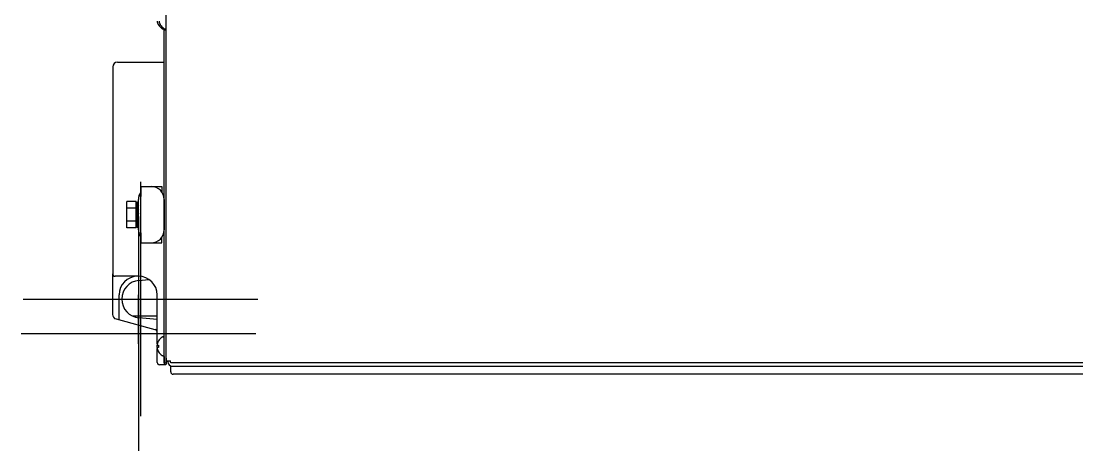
# Model space of a CAD drawing. Header units: millimetres. Extents: x 1025 to 6152, y 3757 to 7264.
# Drawn here: x 5251.4 to 5701.5, y 5578.7 to 5762 of the extents above; entities that cross this region are included whole.
import ezdxf

# ---------------------------------------------------------------- set-up
doc = ezdxf.new("R2010")
doc.units = ezdxf.units.MM
doc.header["$LTSCALE"] = 346.5
doc.layers.get('0').update_dxf_attribs({"linetype": 'CONTINUOUS'})

msp = doc.modelspace()

# ---------------------------------------------------------------- linework, layer by layer
at = {"color": 7, "linetype": 'Continuous'}
for p, q in [((5313.16, 5616.3), (5313.16, 6092.9)), ((5309.91, 5760.4), (5309.88, 5760.4)), ((5310.71, 5760.4), (5310.68, 5760.4)), ((5311.76, 5758.7), (5311.96, 5758.7)), ((5312.36, 5616.3), (5312.36, 5758.75)), ((5312.36, 5758.2), (5313.16, 5758.2)), ((5312.56, 5758.7), (5312.76, 5758.7)), ((5292.39, 5744.45), (5308.36, 5744.45)), ((5308.36, 5744.45), (5312.36, 5744.45)), ((5290.39, 5742.45), (5290.39, 5654.2)), ((5302.36, 5691.45), (5302.36, 5687.17)), ((5302.36, 5691.45), (5311.36, 5691.45)), ((5311.36, 5691.45), (5311.36, 5689.11)), ((5296.36, 5673.8), (5296.36, 5685.1)), ((5300.36, 5685.1), (5296.36, 5685.1)), ((5300.36, 5673.8), (5300.36, 5685.1)), ((5300.37, 5684.8), (5301.35, 5684.8)), ((5301.36, 5672.95), (5301.36, 5685.95)), ((5302.36, 5687.17), (5301.55, 5687.39)), ((5312.36, 5685.95), (5312.36, 5672.95)), ((5300.36, 5682.27), (5296.36, 5682.27)), ((5300.44, 5682.45), (5300.36, 5682.45)), ((5300.84, 5684.75), (5300.37, 5684.69)), ((5300.37, 5684.69), (5300.88, 5684.2)), ((5300.37, 5684.26), (5300.45, 5684.34)), ((5300.84, 5684.05), (5300.37, 5683.94)), ((5300.37, 5683.94), (5300.88, 5683.04)), ((5300.37, 5683.15), (5300.54, 5683.45)), ((5300.84, 5682.81), (5300.37, 5682.66)), ((5300.37, 5682.66), (5300.88, 5681.44)), ((5300.38, 5682.6), (5300.37, 5682.66)), ((5300.84, 5681.15), (5300.37, 5680.99)), ((5300.37, 5680.99), (5300.88, 5679.6)), ((5300.61, 5682.73), (5300.61, 5683.01)), ((5300.61, 5682.73), (5300.61, 5682.93)), ((5300.61, 5681.72), (5300.61, 5681.07)), ((5300.61, 5681.07), (5300.61, 5681.72)), ((5300.75, 5682.8), (5300.79, 5682.86)), ((5300.84, 5684.75), (5301.35, 5684.26)), ((5300.84, 5684.05), (5301.35, 5683.15)), ((5300.84, 5682.81), (5301.35, 5681.59)), ((5300.84, 5681.15), (5301.35, 5679.77)), ((5301.35, 5684.26), (5300.88, 5684.2)), ((5301.35, 5683.15), (5300.88, 5683.04)), ((5301.35, 5681.59), (5300.88, 5681.44)), ((5301.11, 5681.07), (5300.99, 5681.07)), ((5301.11, 5681.03), (5301.07, 5681.03)), ((5301.11, 5682.46), (5301.09, 5682.46)), ((5301.11, 5682.42), (5301.1, 5682.42)), ((5301.11, 5682.39), (5301.11, 5682.46)), ((5301.11, 5682.42), (5301.11, 5682.45)), ((5301.36, 5682.45), (5301.11, 5682.45)), ((5301.11, 5682.16), (5301.11, 5682.39)), ((5301.11, 5681.03), (5301.11, 5681.07)), ((5301.11, 5680.99), (5301.11, 5681.07)), ((5301.11, 5680.42), (5301.11, 5680.99)), ((5301.35, 5682.66), (5301.21, 5682.7)), ((5301.28, 5682.45), (5301.34, 5682.6)), ((5301.35, 5683.94), (5301.29, 5683.96)), ((5301.34, 5682.6), (5301.35, 5682.66)), ((5300.36, 5676.62), (5296.36, 5676.62)), ((5300.61, 5676.45), (5300.36, 5676.45)), ((5300.84, 5679.3), (5300.37, 5679.13)), ((5300.37, 5679.13), (5300.88, 5677.74)), ((5300.84, 5677.46), (5300.37, 5677.31)), ((5300.37, 5677.31), (5300.88, 5676.09)), ((5300.38, 5676.3), (5300.37, 5676.24)), ((5300.51, 5676.19), (5300.37, 5676.24)), ((5300.84, 5675.86), (5300.37, 5675.75)), ((5300.43, 5676.42), (5300.38, 5676.3)), ((5300.44, 5676.45), (5300.43, 5676.42)), ((5300.61, 5679.45), (5300.61, 5680.24)), ((5300.61, 5679.4), (5300.61, 5680.24)), ((5301.11, 5679.49), (5300.61, 5679.49)), ((5301.11, 5679.45), (5300.61, 5679.45)), ((5300.61, 5679.4), (5300.61, 5679.4)), ((5301.11, 5679.4), (5300.61, 5679.4)), ((5300.61, 5677.87), (5300.61, 5678.47)), ((5300.61, 5677.82), (5300.61, 5678.47)), ((5300.65, 5677.87), (5300.61, 5677.87)), ((5300.73, 5677.82), (5300.61, 5677.82)), ((5300.61, 5676.48), (5300.61, 5676.73)), ((5300.61, 5676.44), (5300.61, 5676.73)), ((5300.62, 5676.48), (5300.61, 5676.48)), ((5300.63, 5676.44), (5300.61, 5676.44)), ((5300.84, 5679.3), (5301.35, 5677.91)), ((5300.84, 5677.46), (5301.35, 5676.24)), ((5300.84, 5675.86), (5301.35, 5674.95)), ((5301.35, 5679.77), (5300.88, 5679.6)), ((5301.35, 5677.91), (5300.88, 5677.74)), ((5301.35, 5676.24), (5300.88, 5676.09)), ((5300.98, 5676.12), (5300.95, 5676.07)), ((5301.11, 5679.45), (5301.11, 5679.5)), ((5301.11, 5679.4), (5301.11, 5679.49)), ((5301.11, 5678.66), (5301.11, 5679.4)), ((5301.11, 5677.82), (5301.11, 5677.17)), ((5301.11, 5676.16), (5301.11, 5675.96)), ((5301.36, 5676.45), (5301.28, 5676.45)), ((5301.34, 5676.3), (5301.35, 5676.24)), ((5300.36, 5673.8), (5296.36, 5673.8)), ((5300.37, 5675.75), (5300.88, 5674.84)), ((5300.43, 5674.94), (5300.37, 5674.95)), ((5300.84, 5674.69), (5300.37, 5674.63)), ((5300.37, 5674.63), (5300.88, 5674.15)), ((5300.84, 5674.1), (5300.37, 5674.1)), ((5300.54, 5675.44), (5300.53, 5675.4)), ((5300.84, 5674.69), (5301.35, 5674.21)), ((5300.84, 5674.1), (5301.35, 5674.1)), ((5301.35, 5674.95), (5300.88, 5674.84)), ((5301.35, 5674.21), (5300.88, 5674.15)), ((5301.24, 5675.29), (5301.16, 5675.49)), ((5301.18, 5675.44), (5301.35, 5675.75)), ((5301.31, 5675.14), (5301.24, 5675.29)), ((5301.27, 5674.55), (5301.35, 5674.63)), ((5302.36, 5671.72), (5301.55, 5671.5)), ((5302.36, 5671.72), (5302.36, 5667.45)), ((5302.36, 5667.45), (5311.36, 5667.45)), ((5311.36, 5667.45), (5311.36, 5669.79)), ((5290.36, 5654.2), (5290.36, 5636.88)), ((5301.36, 5653.2), (5291.39, 5653.2)), ((5301.57, 5651.42), (5305.83, 5651.79)), ((5293.11, 5634.61), (5293.11, 5645.2)), ((5301.36, 5624.3), (5301.36, 5645.2)), ((5309.36, 5624.3), (5309.36, 5645.2)), ((5309.36, 5636.2), (5298.89, 5636.2)), ((5309.36, 5634.8), (5301.57, 5635.48)), ((5291.84, 5634.95), (5309.36, 5630.25)), ((5311.76, 5627.3), (5311.96, 5627.3)), ((5309.36, 5622.8), (5309.36, 5623.8)), ((5309.36, 5623.8), (5309.91, 5623.8)), ((5309.91, 5622.8), (5309.36, 5622.8)), ((5309.36, 5616.45), (5309.36, 5622.3)), ((5309.88, 5625.6), (5309.91, 5625.6)), ((5309.91, 5621), (5309.88, 5621)), ((5311.76, 5619.3), (5311.96, 5619.3)), ((5312.36, 5618.9), (5312.36, 5615.45)), ((5313.16, 5618.3), (5313.16, 5615.7)), ((5312.91, 5615.45), (5310.36, 5615.45)), ((5312.36, 5616.3), (5313.16, 5616.3)), ((5313.16, 5617.1), (5314.94, 5617.1)), ((5313.96, 5616.7), (5313.96, 5617.1)), ((5315.16, 5612.4), (5315.16, 5614.9)), ((5315.16, 5614.9), (5985.36, 5614.9)), ((6009.28, 5616.2), (5315.35, 5616.2)), ((5984.16, 5611.4), (5316.16, 5611.4))]:
    msp.add_line(p, q, dxfattribs=at)
at = {"color": 4}
for p, q in [((5302.27, 5693.45), (5302.27, 5593.45)), ((5252.27, 5643.45), (5352.27, 5643.45))]:
    msp.add_line(p, q, dxfattribs=at)
at = {"color": 1}
for p, q in [((5301.36, 5678.7), (5301.36, 5578.7)), ((5251.36, 5628.7), (5351.36, 5628.7))]:
    msp.add_line(p, q, dxfattribs=at)
at = {"color": 7, "linetype": 'Continuous'}
for points in [[(5300.38, 5682.6), (5300.44, 5682.44), (5300.52, 5682.24)], [(5300.41, 5683.75), (5300.43, 5683.73), (5300.47, 5683.64), (5300.5, 5683.55), (5300.54, 5683.46)], [(5300.5, 5684.24), (5300.51, 5684.23), (5300.52, 5684.21), (5300.53, 5684.18), (5300.54, 5684.16), (5300.55, 5684.13), (5300.56, 5684.11), (5300.57, 5684.09), (5300.58, 5684.06), (5300.58, 5684.04), (5300.59, 5684.02), (5300.59, 5684)], [(5300.52, 5682.24), (5300.57, 5682.06), (5300.6, 5681.89), (5300.61, 5681.72)], [(5300.54, 5683.46), (5300.56, 5683.37), (5300.59, 5683.28)], [(5300.59, 5683.28), (5300.6, 5683.18), (5300.61, 5683.09), (5300.61, 5683.01)], [(5301.18, 5683.45), (5301.24, 5683.61), (5301.31, 5683.75)], [(5301.2, 5676.66), (5301.14, 5676.85), (5301.11, 5677), (5301.11, 5677.17)], [(5301.16, 5675.49), (5301.12, 5675.71), (5301.11, 5675.96)], [(5301.34, 5676.3), (5301.27, 5676.46), (5301.2, 5676.66)], [(5300.53, 5675.4), (5300.49, 5675.32), (5300.46, 5675.24), (5300.42, 5675.16), (5300.41, 5675.14)], [(5301.21, 5674.65), (5301.15, 5674.79), (5301.13, 5674.9)]]:
    msp.add_lwpolyline(points, dxfattribs=at)
for centre, radius, start, end in [((5311.3, 5761.95), 1.95, 178.8459, 180.9258), ((5311.3, 5761.95), 1.95, 180.9261, 181.9964), ((5311.31, 5761.95), 1.96, 181.9964, 183.0228), ((5311.32, 5761.95), 1.97, 183.0233, 184.286), ((5311.33, 5761.95), 1.98, 184.2856, 185.1372), ((5311.35, 5761.95), 2.01, 185.1401, 187.2744), ((5313.86, 5762.84), 4.64, 194.3176, 196.3964), ((5313.89, 5762.85), 4.67, 196.3949, 197.3772), ((5313.9, 5762.86), 4.68, 197.3773, 198.465), ((5313.92, 5762.86), 4.7, 198.4656, 200.5187), ((5312.1, 5761.95), 1.95, 178.8459, 180.9258), ((5312.1, 5761.95), 1.95, 180.9261, 181.9964), ((5312.11, 5761.95), 1.96, 181.9964, 183.0228), ((5312.12, 5761.95), 1.97, 183.0233, 184.286), ((5312.13, 5761.95), 1.98, 184.2856, 185.1372), ((5312.15, 5761.95), 2.01, 185.1401, 187.2744), ((5314.66, 5762.84), 4.64, 194.3176, 196.3964), ((5314.69, 5762.85), 4.67, 196.3949, 197.3772), ((5314.7, 5762.86), 4.68, 197.3773, 198.465), ((5314.72, 5762.86), 4.7, 198.4656, 200.5187), ((5313.93, 5762.87), 4.72, 200.5181, 201.0023), ((5313.94, 5762.87), 4.72, 201.0025, 202.5476), ((5313.94, 5762.87), 4.73, 202.5474, 203.3174), ((5313.95, 5762.88), 4.73, 203.3175, 204.5722), ((5313.95, 5762.88), 4.74, 204.5722, 205.5402), ((5313.96, 5762.88), 4.74, 205.5402, 206.6812), ((5313.96, 5762.88), 4.75, 206.6813, 208.0074), ((5313.96, 5762.88), 4.75, 208.0074, 208.9684), ((5313.97, 5762.88), 4.75, 208.9687, 211.5341), ((5313.98, 5762.9), 4.8, 211.3727, 239.6988), ((5314.73, 5762.87), 4.72, 200.5181, 201.0023), ((5314.74, 5762.87), 4.72, 201.0025, 202.5476), ((5314.74, 5762.87), 4.73, 202.5474, 203.3174), ((5314.75, 5762.88), 4.73, 203.3175, 204.5722), ((5314.75, 5762.88), 4.74, 204.5722, 205.5402), ((5314.76, 5762.88), 4.74, 205.5402, 206.6812), ((5314.76, 5762.88), 4.75, 206.6813, 208.0074), ((5314.76, 5762.88), 4.75, 208.0074, 208.9684), ((5314.77, 5762.88), 4.75, 208.9687, 211.5341), ((5314.78, 5762.9), 4.8, 211.3727, 239.6988), ((5311.76, 5759.1), 0.4, 239.6988, 270), ((5311.96, 5759.1), 0.4, 270, 316.7448), ((5312.56, 5759.1), 0.4, 239.6988, 270), ((5312.76, 5759.1), 0.4, 270, 0), ((5292.39, 5742.45), 2, 90, 180), ((5306.86, 5685.95), 5.5, 0, 90), ((5306.86, 5685.95), 5.5, 144.9032, 180), ((5303.8, 5680.7), 3.7, 145.3341, 145.858), ((5301.1, 5678.56), 0.831, 241.4404, 243.4233), ((5304.56, 5673.55), 4.4, 145.163, 145.448), ((5299.95, 5674.48), 1.42, 17.2937, 19.0364), ((5306.86, 5672.95), 5.5, 180, 215.0968), ((5306.86, 5672.95), 5.5, 270, 0), ((5291.36, 5654.2), 1, 180, 270), ((5291.39, 5654.2), 1, 180, 270), ((5301.11, 5645.2), 8, 90, 180), ((5302.27, 5643.45), 8, 95, 265), ((5301.36, 5645.2), 8, 0, 90), ((5292.36, 5636.88), 2, 180, 255), ((5308.36, 5629.48), 1, 20.2366, 74.9999), ((5308.86, 5629.87), 0.5, 24.9994, 49.9994), ((5313.98, 5623.1), 4.8, 120.3012, 148.6273), ((5311.76, 5626.9), 0.4, 90, 120.3012), ((5311.96, 5626.9), 0.4, 0, 90), ((5311.33, 5624.05), 1.98, 174.8627, 175.7144), ((5311.32, 5624.05), 1.97, 175.714, 176.9766), ((5311.31, 5624.05), 1.96, 176.9771, 178.0037), ((5311.3, 5624.05), 1.95, 178.0037, 179.0738), ((5311.3, 5624.05), 1.95, 179.0741, 181.1541), ((5311.3, 5624.05), 1.95, 181.1545, 182.3767), ((5311.31, 5624.05), 1.96, 182.3765, 183.2159), ((5311.32, 5624.05), 1.97, 183.2167, 184.6016), ((5311.33, 5624.05), 1.98, 184.6009, 185.2558), ((5311.33, 5622.55), 1.98, 174.7442, 175.3991), ((5311.32, 5622.55), 1.97, 175.3984, 176.7833), ((5311.31, 5622.55), 1.96, 176.7841, 177.6235), ((5311.3, 5622.55), 1.96, 177.6234, 178.8455), ((5311.3, 5622.55), 1.95, 178.8459, 180.9258), ((5311.3, 5622.55), 1.95, 180.9261, 181.9964), ((5311.31, 5622.55), 1.96, 181.9964, 183.0228), ((5311.32, 5622.55), 1.97, 183.0233, 184.286), ((5311.33, 5622.55), 1.98, 184.2856, 185.1372), ((5313.86, 5623.15), 4.64, 163.6036, 165.6824), ((5311.35, 5624.04), 2.01, 172.7256, 174.8598), ((5311.35, 5624.05), 2.01, 185.2585, 187.2741), ((5311.35, 5622.54), 2.01, 172.7259, 174.7415), ((5311.35, 5622.55), 2.01, 185.1401, 187.2744), ((5313.86, 5623.44), 4.64, 194.3176, 196.3964), ((5313.89, 5623.14), 4.67, 162.6228, 163.6051), ((5313.89, 5623.45), 4.67, 196.3949, 197.3772), ((5313.9, 5623.14), 4.68, 161.535, 162.6227), ((5313.9, 5623.46), 4.68, 197.3773, 198.465), ((5313.92, 5623.13), 4.7, 159.4813, 161.5344), ((5313.92, 5623.46), 4.7, 198.4656, 200.5187), ((5313.93, 5623.13), 4.72, 158.9977, 159.4819), ((5313.93, 5623.47), 4.72, 200.5181, 201.0023), ((5313.94, 5623.12), 4.72, 157.4524, 158.9975), ((5313.94, 5623.47), 4.72, 201.0025, 202.5476), ((5313.94, 5623.12), 4.73, 156.6826, 157.4526), ((5313.95, 5623.12), 4.73, 155.4278, 156.6825), ((5313.95, 5623.12), 4.74, 154.4598, 155.4278), ((5313.96, 5623.12), 4.74, 153.3188, 154.4598), ((5313.96, 5623.11), 4.75, 151.9926, 153.3187), ((5313.96, 5623.11), 4.75, 151.0316, 151.9926), ((5313.97, 5623.11), 4.75, 148.4659, 151.0313), ((5313.67, 5623.3), 3.79, 172.4013, 179.9911), ((5313.67, 5623.3), 3.79, 180.0089, 187.5987), ((5313.94, 5623.47), 4.73, 202.5474, 203.3174), ((5313.95, 5623.48), 4.73, 203.3175, 204.5722), ((5313.95, 5623.48), 4.74, 204.5722, 205.5402), ((5313.96, 5623.48), 4.74, 205.5402, 206.6812), ((5313.96, 5623.48), 4.75, 206.6813, 208.0074), ((5313.96, 5623.48), 4.75, 208.0074, 208.9684), ((5313.97, 5623.48), 4.75, 208.9687, 211.5341), ((5313.98, 5623.5), 4.8, 211.3727, 239.6988), ((5311.76, 5619.7), 0.4, 239.6988, 270), ((5311.96, 5619.7), 0.4, 270, 0), ((5310.36, 5616.45), 1, 180, 270), ((5312.91, 5615.7), 0.25, 270, 0), ((5315.76, 5616.7), 1.8, 180, 270), ((5316.16, 5612.4), 1, 180, 270)]:
    msp.add_arc(centre, radius, start, end, dxfattribs=at)
for points in [[(5300.38, 5684.69), (5300.37, 5684.72), (5300.37, 5684.76), (5300.37, 5684.8)], [(5301.34, 5684.69), (5301.35, 5684.72), (5301.35, 5684.76), (5301.35, 5684.8)], [(5300.42, 5683.96), (5300.39, 5684.06), (5300.37, 5684.16), (5300.37, 5684.26)], [(5300.5, 5684.24), (5300.49, 5684.27), (5300.47, 5684.31), (5300.45, 5684.34)], [(5301.03, 5681.05), (5301.01, 5681.06), (5301, 5681.07), (5300.99, 5681.07)], [(5301.07, 5681.03), (5301.05, 5681.04), (5301.04, 5681.04), (5301.03, 5681.05)], [(5301.11, 5682.37), (5301.11, 5682.4), (5301.1, 5682.43), (5301.09, 5682.46)], [(5301.12, 5683.55), (5301.17, 5683.69), (5301.24, 5683.82), (5301.29, 5683.96)], [(5301.14, 5683.51), (5301.2, 5683.59), (5301.26, 5683.67), (5301.31, 5683.75)], [(5301.17, 5682.45), (5301.2, 5682.47), (5301.24, 5682.49), (5301.27, 5682.51)], [(5301.24, 5684.36), (5301.29, 5684.47), (5301.33, 5684.58), (5301.34, 5684.69)], [(5301.27, 5682.51), (5301.3, 5682.53), (5301.33, 5682.56), (5301.34, 5682.6)], [(5301.29, 5683.96), (5301.33, 5684.06), (5301.35, 5684.16), (5301.35, 5684.26)], [(5300.44, 5676.37), (5300.41, 5676.35), (5300.39, 5676.33), (5300.38, 5676.3)], [(5300.55, 5676.45), (5300.51, 5676.42), (5300.47, 5676.4), (5300.44, 5676.37)], [(5300.61, 5676.52), (5300.61, 5676.49), (5300.62, 5676.46), (5300.63, 5676.44)], [(5300.65, 5677.87), (5300.66, 5677.86), (5300.69, 5677.84), (5300.71, 5677.83)], [(5300.43, 5674.94), (5300.39, 5674.84), (5300.37, 5674.74), (5300.37, 5674.63)], [(5300.38, 5674.21), (5300.37, 5674.17), (5300.37, 5674.13), (5300.37, 5674.1)], [(5300.47, 5674.53), (5300.43, 5674.43), (5300.39, 5674.32), (5300.38, 5674.21)], [(5300.57, 5675.38), (5300.52, 5675.3), (5300.45, 5675.23), (5300.41, 5675.14)], [(5301.21, 5674.65), (5301.23, 5674.62), (5301.25, 5674.59), (5301.27, 5674.55)], [(5301.31, 5674.9), (5301.33, 5674.81), (5301.35, 5674.72), (5301.35, 5674.63)], [(5301.34, 5674.21), (5301.35, 5674.17), (5301.35, 5674.13), (5301.35, 5674.1)]]:
    msp.add_open_spline(points, degree=3, dxfattribs=at)
for points, knots in [([(5300.86, 5684.72), (5300.87, 5684.73), (5300.88, 5684.75), (5300.88, 5684.78), (5300.88, 5684.8)], [0, 0, 0, 0, 0.307876, 1, 1, 1, 1]), ([(5300.45, 5684.34), (5300.44, 5684.37), (5300.39, 5684.48), (5300.37, 5684.6), (5300.37, 5684.69)], [0, 0, 0, 0, 0.243423, 1, 1, 1, 1]), ([(5300.41, 5683.75), (5300.39, 5683.8), (5300.37, 5683.86), (5300.37, 5683.93), (5300.37, 5683.94)], [0, 0, 0, 0, 0.735675, 1, 1, 1, 1]), ([(5300.51, 5682.7), (5300.49, 5682.74), (5300.42, 5682.88), (5300.37, 5683.03), (5300.37, 5683.15)], [0, 0, 0, 0, 0.263542, 1, 1, 1, 1]), ([(5300.61, 5681.07), (5300.61, 5681.12), (5300.66, 5681.21), (5300.76, 5681.3), (5300.84, 5681.37), (5300.88, 5681.42), (5300.88, 5681.44)], [0, 0, 0, 0, 0.313522, 0.617979, 0.870369, 1, 1, 1, 1]), ([(5300.79, 5682.86), (5300.81, 5682.89), (5300.85, 5682.95), (5300.88, 5683.01), (5300.88, 5683.04)], [0, 0, 0, 0, 0.632582, 1, 1, 1, 1]), ([(5300.83, 5684.05), (5300.84, 5684.07), (5300.86, 5684.12), (5300.88, 5684.17), (5300.88, 5684.2)], [0, 0, 0, 0, 0.333914, 1, 1, 1, 1]), ([(5300.99, 5681.07), (5300.95, 5681.09), (5300.91, 5681.11), (5300.84, 5681.14), (5300.84, 5681.15)], [0, 0, 0, 0, 0.682265, 1, 1, 1, 1]), ([(5301.09, 5682.46), (5301.06, 5682.52), (5300.98, 5682.62), (5300.89, 5682.71), (5300.86, 5682.76)], [0, 0, 0, 0, 0.564786, 1, 1, 1, 1]), ([(5301.11, 5680.98), (5301.11, 5680.98), (5301.1, 5681), (5301.08, 5681.02), (5301.07, 5681.03)], [0, 0, 0, 0, 0.186456, 1, 1, 1, 1]), ([(5301.11, 5682.45), (5301.11, 5682.5), (5301.15, 5682.58), (5301.19, 5682.66), (5301.21, 5682.7)], [0, 0, 0, 0, 0.487361, 1, 1, 1, 1]), ([(5301.11, 5681.07), (5301.11, 5681.1), (5301.13, 5681.14), (5301.18, 5681.22), (5301.26, 5681.33), (5301.32, 5681.46), (5301.35, 5681.55), (5301.35, 5681.59)], [0, 0, 0, 0, 0.116261, 0.247957, 0.52371, 0.785178, 1, 1, 1, 1]), ([(5301.21, 5682.7), (5301.23, 5682.74), (5301.3, 5682.88), (5301.35, 5683.03), (5301.35, 5683.15)], [0, 0, 0, 0, 0.263741, 1, 1, 1, 1]), ([(5301.27, 5684.34), (5301.28, 5684.37), (5301.32, 5684.48), (5301.35, 5684.6), (5301.35, 5684.69)], [0, 0, 0, 0, 0.243527, 1, 1, 1, 1]), ([(5301.31, 5683.75), (5301.33, 5683.8), (5301.35, 5683.86), (5301.35, 5683.93), (5301.35, 5683.94)], [0, 0, 0, 0, 0.735801, 1, 1, 1, 1]), ([(5300.61, 5679.4), (5300.61, 5679.38), (5300.58, 5679.36), (5300.53, 5679.32), (5300.46, 5679.26), (5300.4, 5679.19), (5300.37, 5679.15), (5300.37, 5679.13)], [0, 0, 0, 0, 0.102993, 0.246936, 0.559924, 0.835552, 1, 1, 1, 1]), ([(5300.61, 5677.82), (5300.61, 5677.8), (5300.59, 5677.76), (5300.53, 5677.67), (5300.46, 5677.57), (5300.39, 5677.44), (5300.37, 5677.35), (5300.37, 5677.31)], [0, 0, 0, 0, 0.116098, 0.247815, 0.523315, 0.785232, 1, 1, 1, 1]), ([(5300.51, 5676.19), (5300.49, 5676.15), (5300.42, 5676.02), (5300.37, 5675.86), (5300.37, 5675.75)], [0, 0, 0, 0, 0.263535, 1, 1, 1, 1]), ([(5300.61, 5676.44), (5300.61, 5676.4), (5300.57, 5676.31), (5300.53, 5676.23), (5300.51, 5676.19)], [0, 0, 0, 0, 0.486608, 1, 1, 1, 1]), ([(5300.61, 5679.5), (5300.61, 5679.52), (5300.69, 5679.54), (5300.75, 5679.56), (5300.81, 5679.57), (5300.85, 5679.58), (5300.87, 5679.59), (5300.88, 5679.59), (5300.88, 5679.6)], [0, 0, 0, 0, 0.234722, 0.591057, 0.75759, 0.887532, 0.968178, 1, 1, 1, 1]), ([(5300.61, 5677.92), (5300.61, 5677.91), (5300.62, 5677.89), (5300.63, 5677.88), (5300.65, 5677.87)], [0, 0, 0, 0, 0.191218, 1, 1, 1, 1]), ([(5300.63, 5676.44), (5300.66, 5676.37), (5300.74, 5676.27), (5300.83, 5676.18), (5300.86, 5676.14)], [0, 0, 0, 0, 0.565636, 1, 1, 1, 1]), ([(5300.73, 5677.82), (5300.77, 5677.8), (5300.81, 5677.78), (5300.87, 5677.76), (5300.88, 5677.74)], [0, 0, 0, 0, 0.681527, 1, 1, 1, 1]), ([(5301.11, 5679.4), (5301.11, 5679.37), (5301.03, 5679.35), (5300.97, 5679.34), (5300.91, 5679.32), (5300.87, 5679.31), (5300.85, 5679.31), (5300.84, 5679.3), (5300.84, 5679.3)], [0, 0, 0, 0, 0.234215, 0.591078, 0.75691, 0.887891, 0.968257, 1, 1, 1, 1]), ([(5301.11, 5677.82), (5301.11, 5677.77), (5301.06, 5677.68), (5300.95, 5677.6), (5300.88, 5677.53), (5300.84, 5677.48), (5300.84, 5677.46)], [0, 0, 0, 0, 0.31304, 0.617988, 0.870702, 1, 1, 1, 1]), ([(5300.94, 5676.05), (5300.91, 5676.01), (5300.87, 5675.95), (5300.84, 5675.88), (5300.84, 5675.86)], [0, 0, 0, 0, 0.634587, 1, 1, 1, 1]), ([(5301.11, 5679.5), (5301.11, 5679.51), (5301.14, 5679.53), (5301.18, 5679.58), (5301.25, 5679.64), (5301.31, 5679.7), (5301.35, 5679.75), (5301.35, 5679.77)], [0, 0, 0, 0, 0.103277, 0.247311, 0.560657, 0.83546, 1, 1, 1, 1]), ([(5301.21, 5676.19), (5301.23, 5676.15), (5301.3, 5676.02), (5301.35, 5675.86), (5301.35, 5675.75)], [0, 0, 0, 0, 0.263741, 1, 1, 1, 1]), ([(5300.41, 5675.14), (5300.39, 5675.1), (5300.37, 5675.03), (5300.37, 5674.97), (5300.37, 5674.95)], [0, 0, 0, 0, 0.735675, 1, 1, 1, 1]), ([(5300.45, 5674.55), (5300.44, 5674.53), (5300.39, 5674.42), (5300.37, 5674.3), (5300.37, 5674.21)], [0, 0, 0, 0, 0.243421, 1, 1, 1, 1]), ([(5300.59, 5675.35), (5300.57, 5675.28), (5300.51, 5675.14), (5300.45, 5675.01), (5300.43, 5674.94)], [0, 0, 0, 0, 0.498988, 1, 1, 1, 1]), ([(5300.89, 5674.84), (5300.88, 5674.83), (5300.86, 5674.78), (5300.84, 5674.73), (5300.84, 5674.69)], [0, 0, 0, 0, 0.333104, 1, 1, 1, 1]), ([(5300.85, 5674.18), (5300.85, 5674.17), (5300.84, 5674.14), (5300.84, 5674.12), (5300.84, 5674.1)], [0, 0, 0, 0, 0.309257, 1, 1, 1, 1]), ([(5301.27, 5674.55), (5301.28, 5674.53), (5301.32, 5674.42), (5301.35, 5674.3), (5301.35, 5674.21)], [0, 0, 0, 0, 0.243538, 1, 1, 1, 1]), ([(5301.31, 5675.14), (5301.33, 5675.1), (5301.35, 5675.03), (5301.35, 5674.97), (5301.35, 5674.95)], [0, 0, 0, 0, 0.735799, 1, 1, 1, 1]), ([(5315.35, 5616.2), (5315.31, 5616.2), (5315.25, 5616.26), (5315.19, 5616.35), (5315.14, 5616.47), (5315.09, 5616.6), (5315.02, 5616.81), (5314.97, 5616.98), (5314.94, 5617.1)], [0, 0, 0, 0, 0.121805, 0.218261, 0.339787, 0.483604, 0.645308, 1, 1, 1, 1])]:
    msp.add_open_spline(points, degree=3, knots=knots, dxfattribs=at)

doc.saveas('drawing.dxf')
